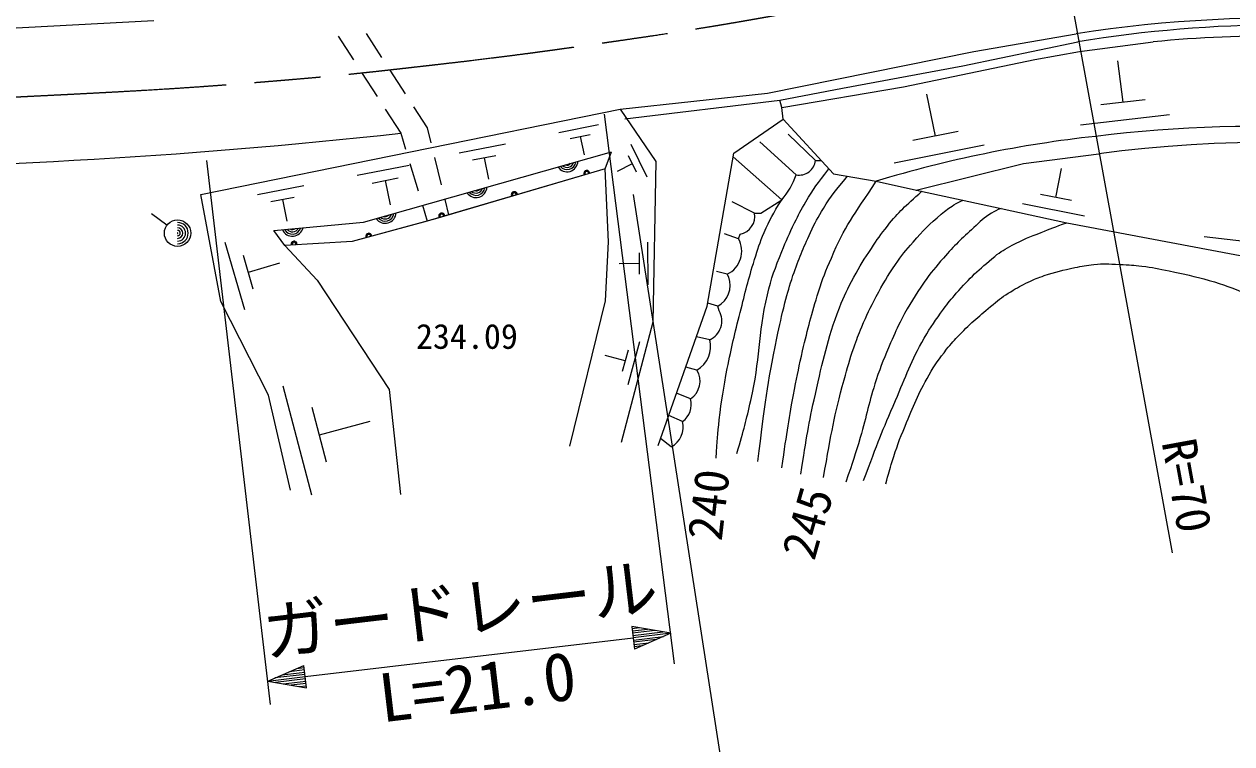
# Model space of a CAD drawing. Units: millimetres, scale not verified. Extents: x 40000 to 680000, y 20000 to 380000.
# Drawn here: x 211547 to 275417, y 253856 to 291907 of the extents above; entities that cross this region are included whole.
import ezdxf
from ezdxf.enums import TextEntityAlignment as Align

# ---------------------------------------------------------------- set-up
doc = ezdxf.new("R2010")
doc.units = ezdxf.units.MM
doc.header["$LTSCALE"] = 1000
doc.linetypes.add('CHAIN', pattern=[18.5, 12, -1.5, 3.5, -1.5])
for name, color, linetype, lineweight in [('M-BGD', 7, 'Continuous', 25), ('M-BMK', 2, 'CHAIN', 13), ('M-BMK-SRVR', 3, 'Continuous', 25), ('M-STR-HTXT', 7, 'Continuous', 13)]:
    doc.layers.add(name, color=color, linetype=linetype, lineweight=lineweight)
doc.styles.add('ＭＳ ゴシック', font='')
doc.styles.get('ＭＳ ゴシック').set_extended_font_data('MS Gothic')

msp = doc.modelspace()

# ---------------------------------------------------------------- linework, layer by layer
at = {"layer": 'M-BGD'}
for p, q in [((204112, 291348), (218410, 292106)), ((228145, 291278), (228959, 290018)), ((229640, 291406), (230454, 290147)), ((267361, 290463), (271256, 290971)), ((258048, 288601), (264991, 290040)), ((264991, 290040), (267361, 290463)), ((269661, 287775), (269394, 289968)), ((229393, 289346), (230208, 288087)), ((230888, 289475), (231703, 288215)), ((251613, 287500), (258048, 288601)), ((259744, 285992), (259286, 288212)), ((220891, 282903), (243062, 287415)), ((230642, 287415), (231463, 286145)), ((232137, 287543), (232856, 286431)), ((243062, 287415), (244945, 284641)), ((243316, 286907), (251505, 287887)), ((251613, 287500), (251505, 287887)), ((251686, 286878), (251613, 287500)), ((270837, 287911), (268486, 287640)), ((249080, 285086), (251686, 286878)), ((251686, 286878), (254341, 284001)), ((272122, 287106), (267418, 286563)), ((231463, 286145), (231716, 285301)), ((232856, 286431), (233052, 285637)), ((239817, 286178), (241924, 286607)), ((260935, 286230), (258553, 285753)), ((234556, 285100), (237007, 285574)), ((240430, 285864), (241483, 286079)), ((240956, 285971), (241162, 284990)), ((243633, 285555), (244474, 283827)), ((252375, 283944), (250448, 285681)), ((253391, 284706), (251952, 286094)), ((262317, 285515), (257552, 284563)), ((233243, 284861), (233603, 283404)), ((235263, 284729), (236489, 284966)), ((242277, 284257), (242615, 285164)), ((243497, 284955), (243918, 284091)), ((247676, 276998), (249080, 285086)), ((251610, 282624), (249047, 284898)), ((229154, 283927), (231912, 284460)), ((231946, 284535), (232378, 283098)), ((242277, 284257), (233991, 281834)), ((235876, 284847), (236105, 283705)), ((242455, 280395), (242277, 284257)), ((243708, 284523), (242903, 284125)), ((244945, 284641), (244789, 276152)), ((253391, 284706), (253692, 284705)), ((266116, 282743), (266412, 284270)), ((229950, 283508), (231329, 283775)), ((230640, 283642), (230897, 282356)), ((254341, 284001), (256609, 283605)), ((256609, 283605), (258895, 283097)), ((223889, 282896), (226345, 283371)), ((258895, 283097), (263213, 282166)), ((221953, 277236), (220891, 282903)), ((224598, 282523), (225826, 282761)), ((225212, 282642), (225441, 281498)), ((232608, 282332), (232862, 281488)), ((233795, 282628), (233991, 281834)), ((250174, 281912), (248987, 282512)), ((250513, 281912), (251610, 282624)), ((267620, 281762), (264351, 282416)), ((266933, 282579), (265299, 282906)), ((219100, 281283), (218287, 281871)), ((233991, 281834), (232862, 281488)), ((250174, 281912), (250513, 281912)), ((263213, 282166), (266684, 281404)), ((232862, 281488), (228891, 280408)), ((266684, 281404), (276512, 279552)), ((225339, 280203), (224753, 281001)), ((228891, 280408), (225339, 280203)), ((242284, 277283), (242455, 280395)), ((249327, 280557), (248579, 280818)), ((249327, 280557), (249412, 280811)), ((280827, 279869), (273952, 280663)), ((223213, 276802), (222179, 280368)), ((225339, 280203), (227044, 278376)), ((244065, 279815), (244072, 278683)), ((244514, 280384), (244528, 278120)), ((223667, 277901), (223150, 279684)), ((223409, 278792), (225070, 279285)), ((244069, 279249), (243012, 279236)), ((248735, 278695), (248169, 278833)), ((248819, 278525), (248735, 278695)), ((227044, 278376), (230854, 272594)), ((224470, 272290), (221953, 277236)), ((240413, 269596), (242284, 277283)), ((245080, 269628), (247676, 276998)), ((248227, 277001), (247704, 277159)), ((248311, 276747), (248227, 277001)), ((244789, 276152), (243122, 269783)), ((247803, 275223), (247103, 275372)), ((243487, 274668), (243171, 273534)), ((244098, 275109), (243467, 272841)), ((243329, 274101), (242269, 274390)), ((247126, 273615), (246542, 273778)), ((226765, 266999), (225242, 272773)), ((225629, 267277), (224470, 272290)), ((230854, 272594), (231456, 267046)), ((246787, 272091), (246053, 272390)), ((227539, 268747), (226777, 271634)), ((227158, 270190), (229848, 270918)), ((246364, 270905), (245637, 271210)), ((245771, 269551), (245209, 269996))]:
    msp.add_line(p, q, dxfattribs=at)
for points in [[(243062, 287415), (250851, 288262), (261773, 290463), (267192, 291395)], [(251505, 287887), (254831, 288516), (261181, 289701), (267277, 290971)], [(224753, 281001), (229493, 281446), (242615, 285164)], [(258715, 283137), (264398, 284537), (268377, 285045)], [(242277, 284257), (233302, 281623), (228891, 280408), (225339, 280203)]]:
    msp.add_lwpolyline(points, dxfattribs=at)
msp.add_circle((219661, 280860), 700, dxfattribs=at)
for centre, radius, start, end in [((278005, 222452), 69785, 51.74934, 98.91388), ((278148, 225256), 66609, 62.21322, 99.39372), ((277760, 224029), 67258, 83.11836, 95.54924), ((195942, 608928), 324732, 270.15739, 276.27985), ((276690, 217870), 68632, 53.35549, 97.09944), ((275207, 222170), 64189, 96.25963, 106.84238), ((277273, 220558), 65098, 63.42808, 97.85427), ((240258, 284681), 578, 213.76446, 357.87395), ((240258, 284681), 462, 218.47133, 353.16707), ((240258, 284681), 347, 226.71735, 344.92105), ((240258, 284681), 231, 246.19737, 325.44104), ((252545, 284777), 850, 258.50344, 355.23636), ((241305, 284017), 156, 0.09552, 212.61593), ((241305, 284017), 125, 355.86841, 216.84304), ((241305, 284017), 100, 350.41124, 222.3002), ((241305, 284017), 100, 350.41124, 222.3002), ((241305, 284017), 100, 350.41124, 222.3002), ((241305, 284017), 100, 350.41124, 222.3002), ((248867, 285097), 3693, 317.95941, 341.80255), ((235447, 283318), 578, 213.76446, 357.87395), ((235447, 283318), 462, 218.47133, 353.16707), ((235447, 283318), 347, 226.71735, 344.92105), ((235447, 283318), 231, 246.19737, 325.44104), ((237467, 282891), 156, 0.09552, 212.61593), ((237467, 282891), 125, 355.86841, 216.84304), ((237467, 282891), 100, 350.41124, 222.3002), ((237467, 282891), 100, 350.41124, 222.3002), ((237467, 282891), 100, 350.41124, 222.3002), ((237467, 282891), 100, 350.41124, 222.3002), ((230636, 281955), 578, 213.76446, 357.87395), ((230636, 281955), 462, 218.47133, 353.16707), ((230636, 281955), 347, 226.71735, 344.92105), ((230636, 281955), 231, 246.19737, 325.44104), ((233629, 281764), 156, 0.09552, 212.61593), ((233629, 281764), 125, 355.86841, 216.84304), ((233629, 281764), 100, 350.41124, 222.3002), ((233629, 281764), 100, 350.41124, 222.3002), ((233629, 281764), 100, 350.41124, 222.3002), ((233629, 281764), 100, 350.41124, 222.3002), ((249243, 281743), 947, 280.30485, 10.30485), ((219661, 280860), 560, 270, 90), ((219661, 280860), 420, 270, 90), ((219661, 280860), 280, 270, 90), ((225732, 281272), 578, 203.30794, 347.41743), ((225732, 281272), 462, 208.01481, 342.71055), ((225732, 281272), 347, 216.26083, 334.46453), ((225732, 281272), 231, 235.74085, 314.98452), ((219661, 280860), 140, 270, 90), ((219661, 280860), 20, 270, 90), ((225822, 280275), 156, 347.05123, 199.57164), ((225822, 280275), 125, 342.82412, 203.79875), ((229774, 280697), 156, 359.13386, 211.65427), ((229774, 280697), 125, 354.90675, 215.88138), ((229774, 280697), 100, 349.44958, 221.33854), ((229774, 280697), 100, 349.44958, 221.33854), ((229774, 280697), 100, 349.44958, 221.33854), ((229774, 280697), 100, 349.44958, 221.33854), ((248155, 279905), 1342, 295.59101, 29.10874), ((225822, 280275), 100, 337.36696, 209.25591), ((225822, 280275), 100, 337.36696, 209.25591), ((225822, 280275), 100, 337.36696, 209.25591), ((225822, 280275), 100, 337.36696, 209.25591), ((247622, 278114), 1266, 298.51314, 18.98585), ((247344, 276223), 1100, 294.66853, 28.46157), ((246395, 274869), 1452, 300.22318, 14.10951), ((246173, 273027), 1120, 303.28138, 31.661), ((245758, 271790), 1073, 304.42323, 16.26912), ((245197, 270609), 1204, 298.49564, 14.24561)]:
    msp.add_arc(centre, radius, start, end, dxfattribs=at)
for points, knots in [([(249243, 269212), (249634, 270525), (249724, 270914), (249980, 272017), (250480, 274165), (250342, 275449), (250851, 277594), (251069, 278510), (251261, 279007), (251613, 279880), (251857, 280484), (252005, 280819), (252291, 281404), (252505, 281843), (252637, 282083), (252883, 282505), (253305, 283226), (253498, 283455), (254100, 284262)], [0, 0, 0, 0, 1, 1, 1, 2, 2, 2, 3, 3, 3, 4, 4, 4, 5, 5, 5, 6, 6, 6, 6]), ([(250343, 268789), (250759, 271909), (250819, 272788), (251359, 275308), (251516, 276038), (251592, 276449), (251783, 277171), (251932, 277737), (252019, 278055), (252206, 278610), (252514, 279524), (252739, 280018), (253137, 280896), (253369, 281408), (253523, 281685), (253815, 282166), (254246, 282878), (254461, 283107), (255094, 283869)], [0, 0, 0, 0, 1, 1, 1, 2, 2, 2, 3, 3, 3, 4, 4, 4, 5, 5, 5, 6, 6, 6, 6]), ([(251613, 268450), (251911, 270449), (251975, 270987), (252291, 272599), (252447, 273394), (252533, 273840), (252714, 274631), (252997, 275866), (253189, 276551), (253561, 277763), (253778, 278474), (253947, 278857), (254238, 279541), (254957, 281233), (255412, 281781), (256609, 283605)], [0, 0, 0, 0, 1, 1, 1, 2, 2, 2, 3, 3, 3, 4, 4, 4, 5, 5, 5, 5]), ([(252629, 268111), (252931, 270126), (253024, 270705), (253391, 272345), (253797, 274153), (254019, 275178), (254661, 276917), (254902, 277569), (255102, 277909), (255423, 278525), (255746, 279144), (255973, 279465), (256355, 280049), (256666, 280526), (256849, 280788), (257201, 281235), (257827, 282026), (258132, 282262), (259018, 283071)], [0, 0, 0, 0, 1, 1, 1, 2, 2, 2, 3, 3, 3, 4, 4, 4, 5, 5, 5, 6, 6, 6, 6]), ([(248142, 268958), (248200, 269928), (248223, 270198), (248311, 270990), (248430, 272055), (248530, 272648), (248735, 273699), (248962, 274865), (249120, 275512), (249412, 276663), (249690, 277759), (249839, 278376), (250174, 279457), (250350, 280026), (250449, 280347), (250682, 280896), (250981, 281601), (251139, 281842), (251610, 282624)], [0, 0, 0, 0, 1, 1, 1, 2, 2, 2, 3, 3, 3, 4, 4, 4, 5, 5, 5, 6, 6, 6, 6]), ([(253815, 267942), (254274, 270410), (254355, 271122), (254915, 273107), (255103, 273771), (255197, 274148), (255423, 274800), (255574, 275235), (255667, 275477), (255847, 275901), (256119, 276541), (256280, 276897), (256609, 277509), (256974, 278189), (257192, 278564), (257625, 279203), (257955, 279690), (258172, 279942), (258556, 280388), (259091, 281009), (259426, 281329), (260051, 281859), (260298, 282068), (260440, 282184), (260719, 282348), (260903, 282456), (260973, 282494), (261205, 282599)], [0, 0, 0, 0, 1, 1, 1, 2, 2, 2, 3, 3, 3, 4, 4, 4, 5, 5, 5, 6, 6, 6, 7, 7, 7, 8, 8, 8, 9, 9, 9, 9]), ([(263213, 282166), (262973, 282067), (262897, 282023), (262705, 281912), (262297, 281678), (262123, 281464), (261773, 281150), (261112, 280557), (260748, 280212), (260165, 279541), (259748, 279062), (259505, 278797), (259149, 278271), (258649, 277534), (258374, 277114), (257963, 276324), (257711, 275838), (257586, 275557), (257371, 275054), (257049, 274303), (256868, 273881), (256609, 273107), (256215, 271931), (256124, 271234), (255763, 270048), (255481, 269121), (255383, 268818), (255000, 267688)], [0, 0, 0, 0, 1, 1, 1, 2, 2, 2, 3, 3, 3, 4, 4, 4, 5, 5, 5, 6, 6, 6, 7, 7, 7, 8, 8, 8, 9, 9, 9, 9]), ([(255931, 267773), (256710, 269816), (256913, 270374), (257625, 272006), (258192, 273308), (258434, 274080), (259149, 275308), (259508, 275926), (259743, 276254), (260165, 276832), (260414, 277174), (260564, 277360), (260842, 277679), (261565, 278507), (262032, 278919), (262874, 279626), (263204, 279903), (263429, 280008), (263805, 280219), (264373, 280538), (264726, 280651), (265329, 280896), (265853, 281108), (266031, 281173), (266684, 281404)], [0, 0, 0, 0, 1, 1, 1, 2, 2, 2, 3, 3, 3, 4, 4, 4, 5, 5, 5, 6, 6, 6, 7, 7, 7, 8, 8, 8, 8]), ([(257117, 267603), (257265, 268172), (257312, 268329), (257455, 268789), (257685, 269528), (257837, 269936), (258133, 270651), (258580, 271731), (258820, 272347), (259403, 273361), (259723, 273917), (259939, 274209), (260334, 274715), (260579, 275029), (260736, 275190), (261011, 275477), (261659, 276154), (262068, 276489), (262789, 277086), (263136, 277373), (263337, 277529), (263721, 277763), (264074, 277980), (264278, 278092), (264652, 278271), (264973, 278426), (265162, 278495), (265499, 278610), (266113, 278821), (266474, 278890), (267107, 279033), (267500, 279122), (267723, 279162), (268123, 279203), (268650, 279256), (268851, 279236), (269478, 279203)], [0, 0, 0, 0, 1, 1, 1, 2, 2, 2, 3, 3, 3, 4, 4, 4, 5, 5, 5, 6, 6, 6, 7, 7, 7, 8, 8, 8, 9, 9, 9, 10, 10, 10, 11, 11, 11, 12, 12, 12, 12]), ([(269478, 279203), (270039, 279181), (270202, 279171), (270663, 279118), (271230, 279053), (271544, 278981), (272103, 278864), (272935, 278690), (273402, 278589), (274219, 278356), (274994, 278135), (275412, 277961), (276167, 277679), (277001, 277367), (277467, 277188), (278283, 276832), (279152, 276454), (279636, 276237), (280485, 275816), (281863, 275133), (282642, 274754), (283956, 273953), (284912, 273371), (285471, 273065), (286327, 272345), (286720, 272013), (286910, 271792), (287258, 271413), (287607, 271033), (287795, 270811), (288105, 270397), (288611, 269721), (288740, 269424), (289205, 268535)], [0, 0, 0, 0, 1, 1, 1, 2, 2, 2, 3, 3, 3, 4, 4, 4, 5, 5, 5, 6, 6, 6, 7, 7, 7, 8, 8, 8, 9, 9, 9, 10, 10, 10, 11, 11, 11, 11])]:
    msp.add_open_spline(points, degree=3, knots=knots, dxfattribs=at)
at = {"layer": 'M-BMK'}
for points, knots in [([(270596, 295845), (273377, 296210), (274173, 296336), (276481, 296444), (278249, 296527), (279242, 296535), (281010, 296496), (283318, 296446), (284613, 296386), (286909, 296155), (289494, 295895), (290932, 295638), (293487, 295166), (294915, 294902), (295709, 294712), (297114, 294343), (298779, 293905), (299702, 293618), (301333, 293065), (303774, 292236), (305129, 291728), (307505, 290726), (309307, 289966), (310276, 289447), (312017, 288553), (313915, 287579), (314984, 287037), (316802, 285920), (318749, 284723), (319818, 284009), (321642, 282633), (323471, 281253), (324473, 280445), (326197, 278936), (329109, 276385), (329984, 275288), (333101, 271826)], [0, 0, 0, 0, 1, 1, 1, 2, 2, 2, 3, 3, 3, 4, 4, 4, 5, 5, 5, 6, 6, 6, 7, 7, 7, 8, 8, 8, 9, 9, 9, 10, 10, 10, 11, 11, 11, 12, 12, 12, 12]), ([(258849, 293837), (254687, 292984), (253584, 292763), (250192, 292168), (246463, 291514), (244362, 291212), (240613, 290683), (236822, 290149), (234690, 289908), (230886, 289479), (228568, 289218), (227267, 289100), (224943, 288906), (219913, 288485), (217087, 288344), (212046, 288090), (208374, 287904), (206314, 287877), (202638, 287843), (196939, 287790), (195048, 287909), (188050, 288185)], [0, 0, 0, 0, 1, 1, 1, 2, 2, 2, 3, 3, 3, 4, 4, 4, 5, 5, 5, 6, 6, 6, 7, 7, 7, 7])]:
    msp.add_open_spline(points, degree=3, knots=knots, dxfattribs=at)
at = {"layer": 'M-BMK-SRVR'}
msp.add_line((272280, 263949), (266590, 295169), dxfattribs=at)
at = {"layer": 'M-STR-HTXT'}
for p, q in [((245945, 258093), (242239, 287150)), ((224574, 255937), (221215, 284699)), ((250510, 239431), (243776, 282904)), ((245740, 259701), (243683, 260061)), ((243683, 260061), (243824, 258870)), ((244094, 259989), (243697, 259942)), ((226416, 257408), (243754, 259466)), ((243711, 259823), (244506, 259917)), ((244917, 259845), (243725, 259704)), ((243739, 259585), (245328, 259773)), ((245740, 259701), (243754, 259466)), ((243768, 259346), (245357, 259535)), ((244974, 259369), (243782, 259227)), ((245740, 259701), (243824, 258870)), ((243796, 259108), (244590, 259202)), ((244207, 259036), (243810, 258989)), ((224430, 257172), (226345, 258003)), ((224430, 257172), (226416, 257408)), ((226402, 257527), (224813, 257338)), ((225196, 257505), (226387, 257646)), ((226373, 257765), (225579, 257671)), ((225962, 257837), (226359, 257884)), ((226486, 256812), (226345, 258003)), ((224430, 257172), (226486, 256812)), ((226430, 257288), (224841, 257100)), ((225252, 257028), (226444, 257169)), ((226458, 257050), (225664, 256956)), ((226075, 256884), (226472, 256931))]:
    msp.add_line(p, q, dxfattribs=at)

# ---------------------------------------------------------------- texts
at = {"layer": 'M-BGD', "style": 'ＭＳ ゴシック'}
msp.add_text('234.09', height=1320, dxfattribs=at).set_placement((234964, 275401), align=Align.MIDDLE_CENTER)
for s, rotation, p in [('240', 83.37, (248979, 264473)), ('245', 73.924, (253860, 263333))]:
    msp.add_text(s, height=1833, rotation=rotation, dxfattribs=at).set_placement(p, align=Align.BOTTOM_LEFT)
at = {"layer": 'M-BMK-SRVR', "style": 'ＭＳ ゴシック'}
msp.add_text('R=70', height=1833, rotation=280.329, dxfattribs=at).set_placement((272600, 269972), align=Align.MIDDLE_LEFT)
at = {"layer": 'M-STR-HTXT', "style": 'ＭＳ ゴシック'}
for s, p in [('ガードレール', (224419, 257703)), ('L=21.0', (230558, 254223))]:
    msp.add_text(s, height=2566, rotation=6.769, dxfattribs=at).set_placement(p, align=Align.BOTTOM_LEFT)

doc.saveas('drawing.dxf')
